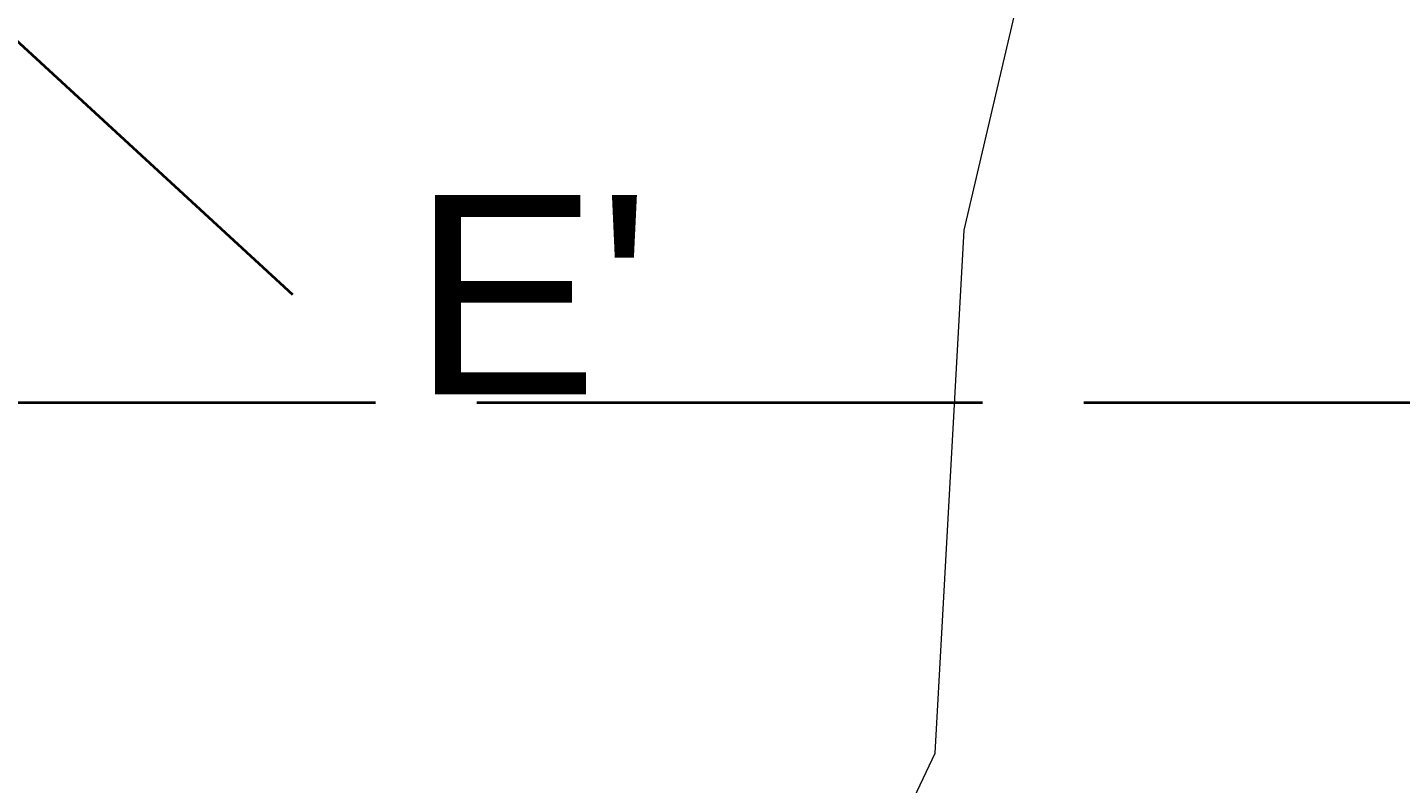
# Model space of a CAD drawing. Extents: x 6810325 to 6812275, y 1878569 to 1880689.
# Drawn here: x 6810869.73 to 6810904.2, y 1879763.86 to 1879782.83 of the extents above; entities that cross this region are included whole.
import ezdxf
from ezdxf.enums import TextEntityAlignment as Align

# ---------------------------------------------------------------- set-up
doc = ezdxf.new("R2010")
doc.units = 21
doc.header["$LTSCALE"] = 10
doc.header["$MEASUREMENT"] = 0
doc.linetypes.add('DASHED', pattern=[1.524, 1.27, -0.254])
for name, color, linetype, lineweight in [('ANNO-LABELS', 7, 'CONTINUOUS', 18), ('PROJ-LIMITS-OF-WORK', 7, 'DASHED', 35), ('TOPO-CONTOUR-MINOR', 36, 'CONTINUOUS', 13), ('WETL-OHWM-TRANSECT', 7, 'CONTINUOUS', 35)]:
    doc.layers.add(name, color=color, linetype=linetype, lineweight=lineweight)
doc.styles.add('LABEL', font='arial.ttf')

msp = doc.modelspace()

# ---------------------------------------------------------------- linework, layer by layer
at = {"layer": 'PROJ-LIMITS-OF-WORK'}
msp.add_lwpolyline([(6811046.114, 1879773.41), (6810819.602, 1879773.41)], dxfattribs=at)
at = {"layer": 'TOPO-CONTOUR-MINOR', "elevation": 198}
msp.add_lwpolyline([(6810924.347, 1879613.701), (6810922.266, 1879630.106), (6810914.307, 1879653.071), (6810913.236, 1879672.756), (6810909.848, 1879679.318), (6810900.115, 1879689.527), (6810898.523, 1879695.722), (6810897.883, 1879712.126), (6810888.192, 1879728.531), (6810883.721, 1879741.654), (6810884.752, 1879748.216), (6810892.523, 1879764.62), (6810893.248, 1879777.743), (6810900.161, 1879807.271), (6810898.286, 1879843.36), (6810891.621, 1879859.764), (6810890.798, 1879869.606), (6810893.553, 1879878.127), (6810903.396, 1879888.114), (6810906.677, 1879893.673), (6810915.1, 1879925.381)], dxfattribs=at)
at = {"layer": 'WETL-OHWM-TRANSECT'}
msp.add_lwpolyline([(6810849.901, 1879800.504), (6810876.39, 1879776.125)], dxfattribs=at)

# ---------------------------------------------------------------- texts
at = {"layer": 'ANNO-LABELS', "style": 'LABEL'}
msp.add_text("E'", height=5, dxfattribs=at).set_placement((6810882.39, 1879776.125), align=Align.MIDDLE_CENTER)

doc.saveas('drawing.dxf')
